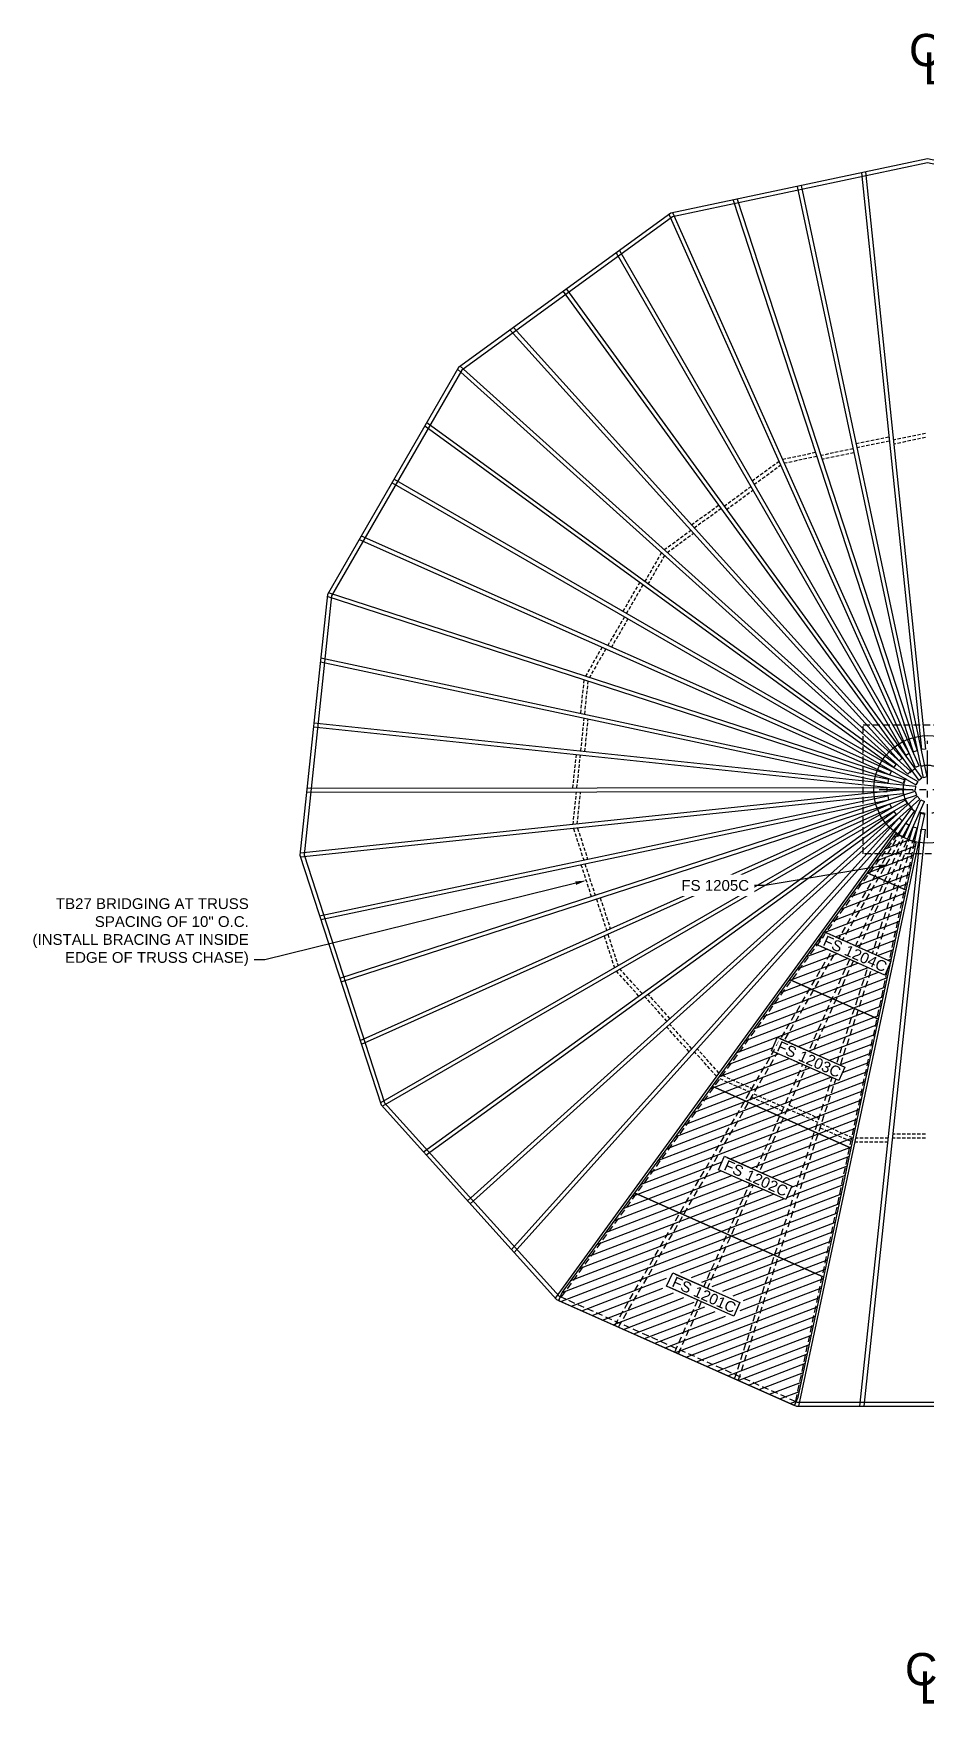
# Model space of a CAD drawing. Header units: inches. Extents: x -332 to 3012, y -914 to 997.
# Drawn here: x -332 to -1, y -340 to 281 of the extents above; entities that cross this region are included whole.
import ezdxf
from ezdxf import colors
from ezdxf.entities.mleader import LeaderData, LeaderLine
from ezdxf.math import Vec2, Vec3

# ---------------------------------------------------------------- set-up
doc = ezdxf.new("R2010")
doc.units = ezdxf.units.IN
doc.header["$LTSCALE"] = 10
doc.header["$MEASUREMENT"] = 0
doc.header["$PDMODE"] = 34
doc.header["$PDSIZE"] = 18
for name, pattern in [('CENTER', [2, 1.25, -0.25, 0.25, -0.25]), ('HIDDEN', [0.375, 0.25, -0.125]), ('HIDDEN2', [0.1875, 0.125, -0.0625])]:
    doc.linetypes.add(name, pattern=pattern)
doc.layers.get('0').update_dxf_attribs({"linetype": 'CONTINUOUS'})
for name, color, linetype in [('A-BLUE', 5, 'CONTINUOUS'), ('A-TXT', 222, 'CONTINUOUS'), ('R-CENTER', 5, 'CENTER'), ('R-FL-HIP', 1, 'CONTINUOUS'), ('R-FL-INT', 3, 'CONTINUOUS'), ('R-FL-JACK', 220, 'CONTINUOUS'), ('R-PERIM', 1, 'CONTINUOUS'), ('S-HDWR', 104, 'CONTINUOUS')]:
    doc.layers.add(name, color=color, linetype=linetype)
doc.styles.add('style1', font='arial.ttf')

# ---------------------------------------------------------------- blocks, each defined once
blk = doc.blocks.new('CENTERLINENOTE')
at = {"color": 5, "style": 'style1'}
for s, p in [('C', (-8.446302055876004, -1.648127719568492)), ('L', (-3.108365771956869, -8.464353215476876))]:
    blk.add_text(s, height=12, dxfattribs=at).set_placement(p)

msp = doc.modelspace()

# ---------------------------------------------------------------- hatches: boundary and pattern name
at = {"layer": 'A-BLUE'}
h = msp.add_hatch(dxfattribs=at)
h.set_pattern_fill('ANSI31', color=256, scale=24, angle=-23.99999999999942)
h.set_pattern_definition([(21.00000000000058, (0, 0), (-1.075103848635929, 2.800741279491595), [])])
h.paths.add_polyline_path([(-49.48337654631395, -229.1539635275394), (-48.12226845008904, -226.0968646901595), (-38.63085516859417, -181.4432759845343), (-108.989544122447, -150.117569401579), (-135.8226323837787, -187.0501469548837), (-137.1837404800036, -190.1072457922637)])
h.paths.add_polyline_path([(-68.11405243183383, -190.2867984795793), (-95.39643499186047, -178.1398991602944), (-98.6503281364668, -185.4482628214353), (-71.36794557644015, -197.5951621407202)], flags=16)
h.paths.add_polyline_path([(-28.4281402084334, -133.4432759845342), (-18.22542524827263, -85.44327598453422), (-51.3015385722163, -70.71684153419902), (-80.14554134733189, -110.4172054678889)])
h.paths.add_polyline_path([(-38.63085516859417, -181.4432759845343), (-28.4281402084334, -133.4432759845342), (-80.14554134733189, -110.4172054678889), (-108.989544122447, -150.117569401579)])
h.paths.add_polyline_path([(-50.46059295597694, -147.5632376407081), (-75.45911187189712, -136.4331799291126), (-77.69616340881394, -141.457679946147), (-52.69764449289377, -152.5877376577424)], flags=16)
h.paths.add_polyline_path([(-30.75835807120669, -103.3112935614143), (-55.75687698712688, -92.18123584981886), (-57.99392852404372, -97.20573586685316), (-32.99540960812352, -108.3357935784486)], flags=16)
h.paths.add_polyline_path([(-18.22542524827263, -85.44327598453422), (-8.022710288112268, -37.44327598453403), (-22.45753579710115, -31.01647760050896), (-51.3015385722163, -70.71684153419902)])
h.paths.add_polyline_path([(-8.022710288112268, -37.44327598453403), (-4.309503396312214, -19.97401103864735), (-11.95996232671818, -16.56780726705585), (-22.45753579710115, -31.01647760050896)])
h.paths.add_polyline_path([(-13.62210880583689, -64.04938423493024), (-38.62062772175708, -52.91932652333482), (-40.85767925867393, -57.94382654036912), (-15.85916034275374, -69.07388425196453)], flags=17)

# ---------------------------------------------------------------- linework, layer by layer
at = {"layer": 'A-BLUE', "linetype": 'HIDDEN'}
for p, q in [((-11.31786853467912, -16.85368584193017), (-137.191453105525, -190.1038119101417)), ((-116.3017564758448, -199.4045040770684), (-10.76555136459907, -17.09959328943822)), ((-114.9237210977931, -200.018044956747), (-9.387515986547397, -17.71313416911681)), ((-94.0187176063929, -209.3255521775934), (-8.819891954747355, -17.96585667054466)), ((-92.64839941992899, -209.9356571422071), (-7.443313627997168, -18.56190112986555)), ((-71.74339592852841, -219.2431643630538), (-6.881949736483402, -18.82868413658622)), ((-70.36536055047674, -219.8567052427324), (-5.503914358431707, -19.4422250162648)), ((-4.95159718835162, -19.68813246377288), (-49.47566392079619, -229.1573974096592))]:
    msp.add_line(p, q, dxfattribs=at)
for points in [[(-23.99999999999915, 24.00000000000101), (24.00000000000085, 24.00000000000101), (24.00000000000085, -23.99999999999899), (-23.99999999999915, -23.99999999999899), (-23.99999999999915, 24.00000000000101)], [(-48.87327158170164, -227.7836453410752), (-136.9905439737548, -188.5513080009877)]]:
    msp.add_lwpolyline(points, dxfattribs=at)
at = {"layer": 'A-BLUE'}
for points in [[(-8.022710288112268, -37.44327598453403), (-4.309503396312214, -19.97401103864735), (-11.95996232671818, -16.56780726705585), (-22.45753579710115, -31.01647760050896)], [(-18.22542524827263, -85.44327598453422), (-8.022710288112268, -37.44327598453403), (-22.45753579710115, -31.01647760050896), (-51.3015385722163, -70.71684153419902)], [(-28.4281402084334, -133.4432759845342), (-18.22542524827263, -85.44327598453422), (-51.3015385722163, -70.71684153419902), (-80.14554134733189, -110.4172054678889)], [(-38.63085516859417, -181.4432759845343), (-28.4281402084334, -133.4432759845342), (-80.14554134733189, -110.4172054678889), (-108.989544122447, -150.117569401579)], [(-49.48337654631395, -229.1539635275394), (-48.12226845008904, -226.0968646901595), (-38.63085516859417, -181.4432759845343), (-108.989544122447, -150.117569401579), (-135.8226323837787, -187.0501469548837), (-137.1837404800036, -190.1072457922637)]]:
    msp.add_lwpolyline(points, close=True, dxfattribs=at)
at = {"layer": 'R-CENTER', "color": 5}
msp.add_point((1.336448003790481e-16, -6.072229133210337e-17), dxfattribs=at)
at = {"layer": 'R-FL-HIP'}
for p, q in [((-4.451913113916328, 8.155215566404678), (-96.03900391767868, 213.8631895265592)), ((-3.081594927452427, 8.765320531018379), (-94.6686857312148, 214.4732944911729)), ((-7.384050006076249, 5.639403941565506), (-174.7219915710312, 156.3111632911263)), ((-6.380354096537962, 6.754121179781596), (-173.7182956614929, 157.4258805293424)), ((-9.039417570197077, 2.148488142853392), (-223.1939595822898, 71.73151688031953)), ((-8.575892078634656, 3.575072917296122), (-222.7304340907274, 73.15810165476228)), ((-6.380354096537963, 6.754121179781598), (-7.384050006076249, 5.639403941565506)), ((-3.081594927452428, 8.76532053101838), (-4.451913113916328, 8.155215566404678)), ((-8.575892078634658, 3.575072917296123), (-9.039417570197077, 2.148488142853392)), ((-9.288580410801597, -0.2221379311075076), (-233.2304570232044, -23.75937761641471)), ((-9.131787715900117, -1.713920774159917), (-233.0736643283029, -25.25116045946712)), ((-8.395188805836883, -3.980939113162722), (-203.402815104185, -116.568644650544)), ((-7.645188805836884, -5.279977218839381), (-202.652815104185, -117.8676827562206)), ((-9.288580410801599, -0.2221379311075079), (-9.131787715900117, -1.713920774159917)), ((-8.395188805836884, -3.980939113162724), (-7.645188805836884, -5.279977218839381)), ((-6.050192788446848, -7.051399756855454), (-138.4049785970874, -189.222134031703)), ((-1.191842072557543, -9.214476858858626), (-48.00844251969549, -229.4692649458858)), ((-4.836667296884428, -7.933077635294166), (-11.31786853467912, -16.85368584193017)), ((-6.050192788446848, -7.051399756855457), (-4.836667296884428, -7.933077635294166)), ((-2.65906347365825, -8.902609322631985), (-4.95159718835162, -19.68813246377288)), ((-2.659063473658251, -8.902609322631985), (-1.191842072557543, -9.214476858858626))]:
    msp.add_line(p, q, dxfattribs=at)
msp.add_circle((8.526512829121202e-13, 1.023181539494544e-12), 20, dxfattribs=at)
at = {"layer": 'R-FL-INT'}
for p, q in [((-48.44295356615705, 224.298877180857), (-1.692787276476402, 4.356637231299843)), ((-46.97573216505634, 224.6107447170836), (-0.2255658753756938, 4.668504767526483)), ((-135.4854125353667, 185.2036960887316), (-3.318442129737664, 3.291467538974912)), ((-134.2718870438043, 186.0853739671703), (-2.104916638175243, 4.173145417413622)), ((-199.1012128308791, 114.0851134201063), (-4.370308191666813, 1.657173207117536)), ((-198.3512128308791, 115.3841515257829), (-3.620308191666814, 2.956211312794194)), ((-228.2906046501978, 23.2401782104266), (-4.666508264253121, -0.2636614271962415)), ((-228.1338119552963, 24.73196105347901), (-4.509715569351641, 1.228121415856168)), ((-4.509715569351641, 1.228121415856168), (-4.666508264253121, -0.2636614271962415)), ((-3.620308191666814, 2.956211312794194), (-4.370308191666813, 1.657173207117536)), ((-2.104916638175243, 4.173145417413622), (-3.318442129737664, 3.291467538974912)), ((-0.2255658753756938, 4.668504767526483), (-1.692787276476402, 4.356637231299843)), ((-218.4700024620252, -70.1966101677838), (-4.619352155615655, -0.712321831016012)), ((-218.0064769704628, -71.62319494222653), (-4.155826664053233, -2.138906605458742)), ((-171.0307448054056, -152.9875497748534), (-3.930260788676689, -2.529598162064667)), ((-170.0270488958673, -154.1022670130695), (-2.926564879138402, -3.644315400280759)), ((-8.819891954747364, -17.96585667054466), (-2.561591626077029, -3.90948399021431)), ((-7.449573768283444, -18.57596163515836), (-1.191273439613128, -4.519588954828011)), ((-4.619352155615655, -0.712321831016012), (-4.155826664053233, -2.138906605458742)), ((-3.930260788676689, -2.529598162064667), (-2.926564879138402, -3.644315400280759)), ((-2.561591626077029, -3.90948399021431), (-1.191273439613128, -4.519588954828011))]:
    msp.add_line(p, q, dxfattribs=at)
at = {"layer": 'R-FL-JACK'}
for p, q in [((-24.59241359302673, 229.368465951519), (-2.293650659469223, 14.81385457019396)), ((-23.11692927257938, 229.6820898254713), (-0.801686773837043, 14.96891508731336)), ((-72.30175645863447, 219.2275320724692), (-5.356028962407512, 14.0008597710421)), ((-70.82627213818712, 219.5411559464216), (-3.929983337514684, 14.46604132240031)), ((-115.7588475989441, 199.5358844465021), (-8.120691620270366, 12.60021778315741)), ((-114.5384879218563, 200.4225276513693), (-6.820783583791029, 13.34870899666391)), ((-155.2188116573151, 170.8665424045325), (-10.58763863305779, 10.61192860653988)), ((-153.9984519802273, 171.7531856093997), (-9.474087512666072, 11.61691811010416)), ((-186.909525218888, 135.2017357940829), (-12.54359122575928, 8.20788887202816)), ((-186.1553014599479, 136.5080896648427), (-11.66050494723384, 9.420389851277289)), ((-210.5429004428705, 94.26752915180585), (-13.38003588749432, 6.759124220183304)), ((-211.2971242018105, 92.96117528104604), (-13.98854939837485, 5.388098579622248)), ((-225.7418479087564, 47.4899787536572), (-14.79758995336544, 2.396341408595931)), ((-225.5841722077925, 48.99016283820295), (-14.48401907293792, 3.863199719049918)), ((-6.820095333658722, 13.34910529329588), (-8.120691620270366, 12.60021778315741)), ((-5.356783997427272, 14.00061347572329), (-3.929983337514684, 14.46604132240031)), ((-0.8008968376932017, 14.96899718575297), (-2.293650659469223, 14.81385457019396)), ((-13.98887158232374, 5.38737267551824), (-13.38003588749432, 6.759124220183304)), ((-11.6600373878135, 9.421031822813717), (-12.54359122575928, 8.20788887202816)), ((-10.58822821453927, 10.6113965041608), (-9.474087512666072, 11.61691811010416)), ((-230.6825686967378, 0.4821605102479651), (-14.97245450356463, 0.7326163478771156)), ((-14.97071196861561, -0.7681768314655146), (-14.97245450356463, 0.7326163478771157)), ((-14.48385304950097, 3.863976362780025), (-14.79758995336544, 2.396341408595931)), ((-230.8402443977018, -1.018023574297782), (-14.97071289073104, -0.7673826410507929)), ((-226.007490213042, -46.99860820481926), (-14.80311471774848, -2.361972740668663)), ((-225.5413542948944, -48.43322704618845), (-14.49295094615013, -3.829555254460613)), ((-210.9351251375936, -93.38657806382233), (-13.97599971548947, -5.420567546587427)), ((-14.80327893725544, -2.361195713501399), (-14.49295094615013, -3.829555254460613)), ((-13.36398025088513, -6.790901585621276), (-13.97599971548947, -5.420567546587426)), ((-210.4689892194459, -94.82119690519151), (-13.36430411962274, -6.790176431633539)), ((-187.3520599468658, -134.8608929202766), (-12.56261734578485, -8.178738655676746)), ((-186.3427115445661, -135.9818878876935), (-11.6823490560194, -9.39328702360345)), ((-154.7150821567065, -171.1079289002299), (-10.56296760863461, -10.63648606793662)), ((-153.7057337544069, -172.2289238676468), (-9.447085755340126, -11.63888703037036)), ((-12.56308341319108, -8.178095600128612), (-11.6823490560194, -9.39328702360345)), ((-9.446494939827321, -11.63941776221881), (-10.56296760863461, -10.63648606793662)), ((-25.14182274186176, -229.4692649458859), (-2.328044451140164, -14.80848843089648)), ((-23.6333752239816, -229.4692649458859), (-0.836444661734189, -14.96701309220841)), ((-10.76555136459907, -17.09959328943823), (-8.149929306939168, -12.58132635561005)), ((-9.387515986547388, -17.71313416911681), (-6.851762883293423, -13.33283413103145)), ((-8.150616634956043, -12.5809284618273), (-6.851762883293423, -13.33283413103145)), ((-6.881949736483399, -18.82868413658622), (-5.323502440698526, -14.01325951869702)), ((-5.503914358431717, -19.4422250162648), (-3.896380439879295, -14.47512832558673)), ((-3.895624834960855, -14.47537286693776), (-5.323502440698526, -14.01325951869702)), ((-2.328834194509387, -14.8084044983289), (-0.8364446617341889, -14.96701309220841))]:
    msp.add_line(p, q, dxfattribs=at)
at = {"layer": 'R-PERIM'}
msp.add_lwpolyline([(137.8919190604786, -189.7919443739151), (203.1658746407972, -117.2978724140085), (233.3106047916942, -24.52193269600241), (223.1138118138034, 72.49407195990756), (174.3386138479585, 156.9751929859813), (95.41868573121626, 214.3138770699205), (9.237055564881302e-13, 234.59574482802), (-95.4186857312146, 214.3138770699205), (-174.3386138479567, 156.9751929859814), (-223.1138118138017, 72.49407195990767), (-233.3106047916925, -24.52193269600227), (-203.1658746407956, -117.2978724140083), (-137.8919190604771, -189.7919443739149), (-48.77519796584424, -229.4692649458859), (48.77519796584592, -229.4692649458859)], close=True, dxfattribs=at)
for points in [[(222.1026302971276, 71.24548972246457), (173.1989931635343, 155.9490739127603), (94.79495065876294, 212.9129451600167), (8.810729923425242e-13, 233.0622339357225), (-94.79495065876135, 212.9129451600166), (-173.1989931635325, 155.9490739127604), (-221.6553562868725, 72.02019103312871), (-231.7854946325168, -24.36163715902612), (-201.8378152510858, -116.5311169678595), (-136.9905439737547, -188.5513080009872), (-136.5736355153896, -188.7369276057991)], [(-48.87327158170044, -227.7836453410757), (-48.45636312333927, -227.9692649458859), (49.35091114384792, -227.9692649458859), (49.35091114384792, -227.9692649458859)]]:
    msp.add_lwpolyline(points, dxfattribs=at)
at = {"layer": 'S-HDWR', "linetype": 'HIDDEN2'}
for points in [[(-14.38146599537468, 131.0745494925653), (-26.54447195661877, 128.4892227658707)], [(-0.7500000000002842, 132.4384961427665), (-12.75000000000119, 129.8878174027258)], [(-0.7500000000003695, 130.9049852504688), (-12.59401266491173, 128.387462642039)], [(-41.65017797924909, 125.2784058321027), (-53.8061653143379, 122.6945709604512)], [(-27.69982582149331, 126.7101338285434), (-39.70695158160028, 124.1579404614361)], [(-27.38795828526619, 125.2429124274431), (-39.23920384423624, 122.7238524199216)], [(-14.22547866028522, 129.5741947318785), (-26.2326044203924, 127.0220013647698)], [(-65.2305901919736, 114.7797299035981), (-55.17648350079915, 122.0844659958387)], [(-64.4778394117685, 113.4725333921567), (-54.55274842834582, 120.6835340859349)], [(-41.18243024188506, 123.8443177905882), (-53.18243024188469, 121.2936390505473)], [(-75.62917904225851, 105.370610906374), (-65.69819440738743, 112.5858935885761)], [(-87.78429414536511, 98.39350481741708), (-77.72438241225993, 105.7024585194973)], [(-74.74750116382039, 104.1570854148114), (-64.94544362718233, 111.2786970771347)], [(-86.77368916869307, 97.27365034573357), (-76.8427045338209, 104.488933027935)], [(-97.91913514773448, 89.17600984837391), (-87.9940441643111, 96.38701054215318)], [(-96.77951446331022, 88.14989077515291), (-86.98343918763906, 95.26715607046964)], [(-98.92283105727311, 88.06129261015751), (-105.0568746264637, 77.43681749247813)], [(-97.78321037284894, 87.03517353693638), (-103.8375178495662, 76.54880538261811)], [(-107.030452268994, 77.01848074293378), (-113.2478196438763, 66.24968456031571)], [(-105.8110954920965, 76.13046863307373), (-111.9487815381997, 65.49968456031539)], [(-112.6987815382001, 64.20064645463876), (-118.836467584304, 53.56986238188139)], [(-111.3997434325233, 63.45064645463931), (-117.4577481498482, 52.95787449174165)], [(-120.9694078843928, 52.87550141261588), (-127.1831875460557, 42.11291933157666)], [(-119.5906884499369, 52.26351352247612), (-125.7247320191265, 41.63903840479754)], [(-128.9457467158534, 28.32685470409884), (-127.6467130376178, 40.6863345571352)], [(-127.4706218064978, 28.01157235695136), (-126.1882575106885, 40.21245363035621)], [(-128.9114226834328, 14.30326770782745), (-127.6282969025962, 26.51139402731987)], [(-127.4196398403807, 14.14647501292546), (-126.1531719932406, 26.19611168017239)], [(-131.8597819359211, 0.6016615879378548), (-130.5599982213866, 12.96827755967609)], [(-130.3513411591719, 0.6033585452821342), (-129.068215378334, 12.81148486477486)], [(-131.7913805510788, -13.09770105775467), (-130.5090162552698, -0.8968197843485797)], [(-130.266270391903, -12.93740552077853), (-129.0005754785207, -0.8951228270043217)], [(-131.6345878561773, -14.58948390080753), (-127.8435404419447, -26.25712811624182)], [(-130.1094776970015, -14.42918836383153), (-126.3677098980477, -25.94516551860433)], [(-128.8532368558563, -28.00370405185085), (-125.0106924976338, -39.82983956401683)], [(-127.3774063119594, -27.69174145421337), (-123.5841077231909, -39.36631407245466)], [(-123.1205822316287, -40.79289884689763), (-119.3272836428614, -52.46747146513884)], [(-121.6939974571863, -40.32937335533477), (-117.949944637873, -51.85238307965133)], [(-120.2384885178639, -54.51717318859859), (-116.3981614883527, -66.33648446469277)], [(-118.8611495128755, -53.90208480311108), (-115.0701020986428, -65.56972901854408)], [(-107.3325011827763, -76.87099897481153), (-115.6481614883539, -67.6355225703675)], [(-106.1111495128771, -75.98573259961219), (-114.3201020986441, -66.86876712421866)], [(-96.8879778112389, -86.22910251786999), (-105.1018049825781, -77.10672326673708)], [(-95.77326057302261, -85.22540660833229), (-103.880453312679, -76.22145689153774)], [(-88.67853753689484, -97.58832445109708), (-96.99899913991634, -88.34751566562463)], [(-87.67045473036168, -96.46619900722013), (-95.88428190170032, -87.34381975608603)], [(-78.45215761429488, -106.7041551497382), (-86.66111020006298, -97.58718967434412)], [(-77.5507825275725, -105.4635187768103), (-85.65302739352983, -96.46506423046716)], [(-14.53381382347607, -129.7003310149533), (-26.80190096185617, -129.7003310149525)], [(-0.7500000000029416, -129.7003310149533), (-13.02537209220981, -129.7003310149536)], [(-0.7500000000024016, -128.2003310149535), (-12.8660094346513, -128.2003310149536)], [(-14.69317648103457, -131.2003310149533), (-27.12073580436117, -131.2003310149525)]]:
    msp.add_lwpolyline(points, dxfattribs=at)
at = {"layer": 'S-HDWR', "color": 5, "linetype": 'HIDDEN2'}
for points in [[(-77.23863212273211, -107.5858330281772), (-66.03117684350025, -112.5757136078039)], [(-76.33725703600959, -106.3451966552494), (-65.27548684695637, -111.2702140537069)], [(-65.40883674832813, -114.4947516879513), (-54.04914130068933, -119.5524139576085)], [(-64.65314675178422, -113.1892521338543), (-53.43903633607528, -118.1820957711446)], [(-51.45861318499821, -117.4218825492948), (-40.39008780122003, -122.3499075542191)], [(-52.06871814961137, -118.7922007357587), (-40.85460773390334, -123.7850443730499)], [(-39.94109757486972, -125.8337197179312), (-28.58795720546058, -130.8884634787261)], [(-39.47657764218641, -124.3985828991004), (-28.26912236295546, -129.3884634787261)]]:
    msp.add_lwpolyline(points, dxfattribs=at)

# ---------------------------------------------------------------- block references
at = {"layer": 'R-CENTER'}
for p in [(1.517001768529674, 270.6714569890891), (1.029842877642295e-12, -331.5937699677462)]:
    msp.add_blockref('CENTERLINENOTE', p, dxfattribs=at)

# ---------------------------------------------------------------- leaders
at = {"layer": 'A-TXT'}
ml = msp.add_multileader_mtext('Standard', dxfattribs=at)
ml.set_content('{\\fArial|b0|i0|c0|p34;TB27 BRIDGING AT TRUSS\\PSPACING OF 10" O.C.\\P(INSTALL BRACING AT INSIDE\\PEDGE OF TRUSS CHASE)}', color=256, style='style1')
ml.set_leader_properties()
ml.build(insert=Vec2(0, 0))
ml.multileader.update_dxf_attribs({"text_right_attachment_type": 3, "dogleg_length": 4})
ctx = ml.context
ctx.base_point, ctx.plane_origin, ctx.plane_x_axis, ctx.plane_y_axis = Vec3(-325.1473887669598, -43.08987439934374), Vec3(-100.9948913969059, -81.66791289230466), Vec3(1, 1.263830739727171e-29), Vec3(-1.263830739727171e-29, 1)
ctx.right_attachment, ctx.text_align_type = 3, 2
notes = []
notes.append((ctx, [(0, (1, 1, 0), (-246.3411131871507, -63.36818272130827), (-1, -1.263830739727171e-29), 4, [(0, [(-126.9319646767451, -33.91677180793384)], 0, [])])]))
ctx.mtext.insert, ctx.mtext.text_direction, ctx.mtext.rotation, ctx.mtext.alignment, ctx.mtext.flow_direction = Vec3(-252.3411131871508, -40.50187985636966), Vec3(1, 1.263830739727171e-29), 1.263830739727171e-29, 3, 5
for ctx, leaders in notes:
    for number, flags, end, landing, length, lines in leaders:
        leader = LeaderData()
        leader.index, (leader.has_last_leader_line, leader.has_dogleg_vector, leader.attachment_direction) = number, flags
        leader.last_leader_point, leader.dogleg_vector, leader.dogleg_length = Vec3(end), Vec3(landing), length
        for number, points, colour, breaks in lines:
            line = LeaderLine()
            line.index, line.vertices, line.color, line.breaks = number, Vec3.list(points), colors.encode_raw_color(colour), breaks
            leader.lines.append(line)
        ctx.leaders.append(leader)

# ---------------------------------------------------------------- next in the draw order: texts
at = {"layer": 'A-TXT', "char_height": 4, "attachment_point": 3, "rotation": 336.00000000000057, "style": 'style1', "bg_fill": 3, "box_fill_scale": 1.125, "bg_fill_color": 256, "bg_fill_transparency": 0}
for s, insert in [('FS 1204C', (-14.63737283930539, -64.42949084585531)), ('FS 1203C', (-31.74856964674553, -103.6914001723394)), ('FS 1202C', (-51.45080453151576, -147.9433442516331)), ('FS 1201C', (-70.75461663327063, -191.300416108713))]:
    msp.add_mtext(s, dxfattribs=dict(at, insert=insert))

# ---------------------------------------------------------------- next in the draw order: leaders
at = {"layer": 'A-TXT'}
ml = msp.add_multileader_mtext('Standard', dxfattribs=at)
ml.set_content('FS 1205C', color=256, style='style1')
ml.set_leader_properties()
ml.build(insert=Vec2(0, 0))
ml.multileader.update_dxf_attribs({"has_text_frame": 1, "text_right_attachment_type": 3, "dogleg_length": 4})
ctx = ml.context
ctx.base_point, ctx.plane_origin = Vec3(-94.22346005738883, -35.71441095883809), Vec3(-9.826327810166596, 6.020901021194334)
ctx.right_attachment, ctx.text_align_type = 3, 2
notes = []
notes.append((ctx, [(0, (1, 1, 0), (-60.35917434310311, -35.71441095883809), (-1, 0), 4, [(0, [(-14.24182961549377, -27.9994340600324)], 0, [])])]))
ctx.mtext.insert, ctx.mtext.alignment, ctx.mtext.flow_direction = Vec3(-66.35917434310312, -33.71441095883809), 3, 5
ctx.mtext.has_bg_fill, ctx.mtext.bg_color, ctx.mtext.bg_scale_factor, ctx.mtext.bg_transparency, ctx.mtext.use_window_bg_color = 1, -1073741824, 1.5, 0, 1
for ctx, leaders in notes:
    for number, flags, end, landing, length, lines in leaders:
        leader = LeaderData()
        leader.index, (leader.has_last_leader_line, leader.has_dogleg_vector, leader.attachment_direction) = number, flags
        leader.last_leader_point, leader.dogleg_vector, leader.dogleg_length = Vec3(end), Vec3(landing), length
        for number, points, colour, breaks in lines:
            line = LeaderLine()
            line.index, line.vertices, line.color, line.breaks = number, Vec3.list(points), colors.encode_raw_color(colour), breaks
            leader.lines.append(line)
        ctx.leaders.append(leader)

# ---------------------------------------------------------------- next in the draw order: linework, layer by layer
at = {"layer": 'A-TXT', "lineweight": -2}
for points in [[(-38.62062772175707, -52.91932652333477), (-13.62210880583691, -64.04938423493027), (-15.85916034275376, -69.07388425196456), (-40.85767925867392, -57.94382654036909)], [(-55.75687698712686, -92.18123584981883), (-30.7583580712067, -103.3112935614143), (-32.99540960812355, -108.3357935784486), (-57.99392852404371, -97.20573586685315)], [(-75.4591118718971, -136.4331799291126), (-50.46059295597694, -147.5632376407081), (-52.69764449289379, -152.5877376577424), (-77.69616340881394, -141.4576799461469)], [(-94.76292397365197, -179.7902517861924), (-69.7644050577318, -190.9203094977879), (-72.00145659464866, -195.9448095148222), (-96.99997551056882, -184.8147518032267)]]:
    msp.add_lwpolyline(points, close=True, dxfattribs=at)

doc.saveas('drawing.dxf')
